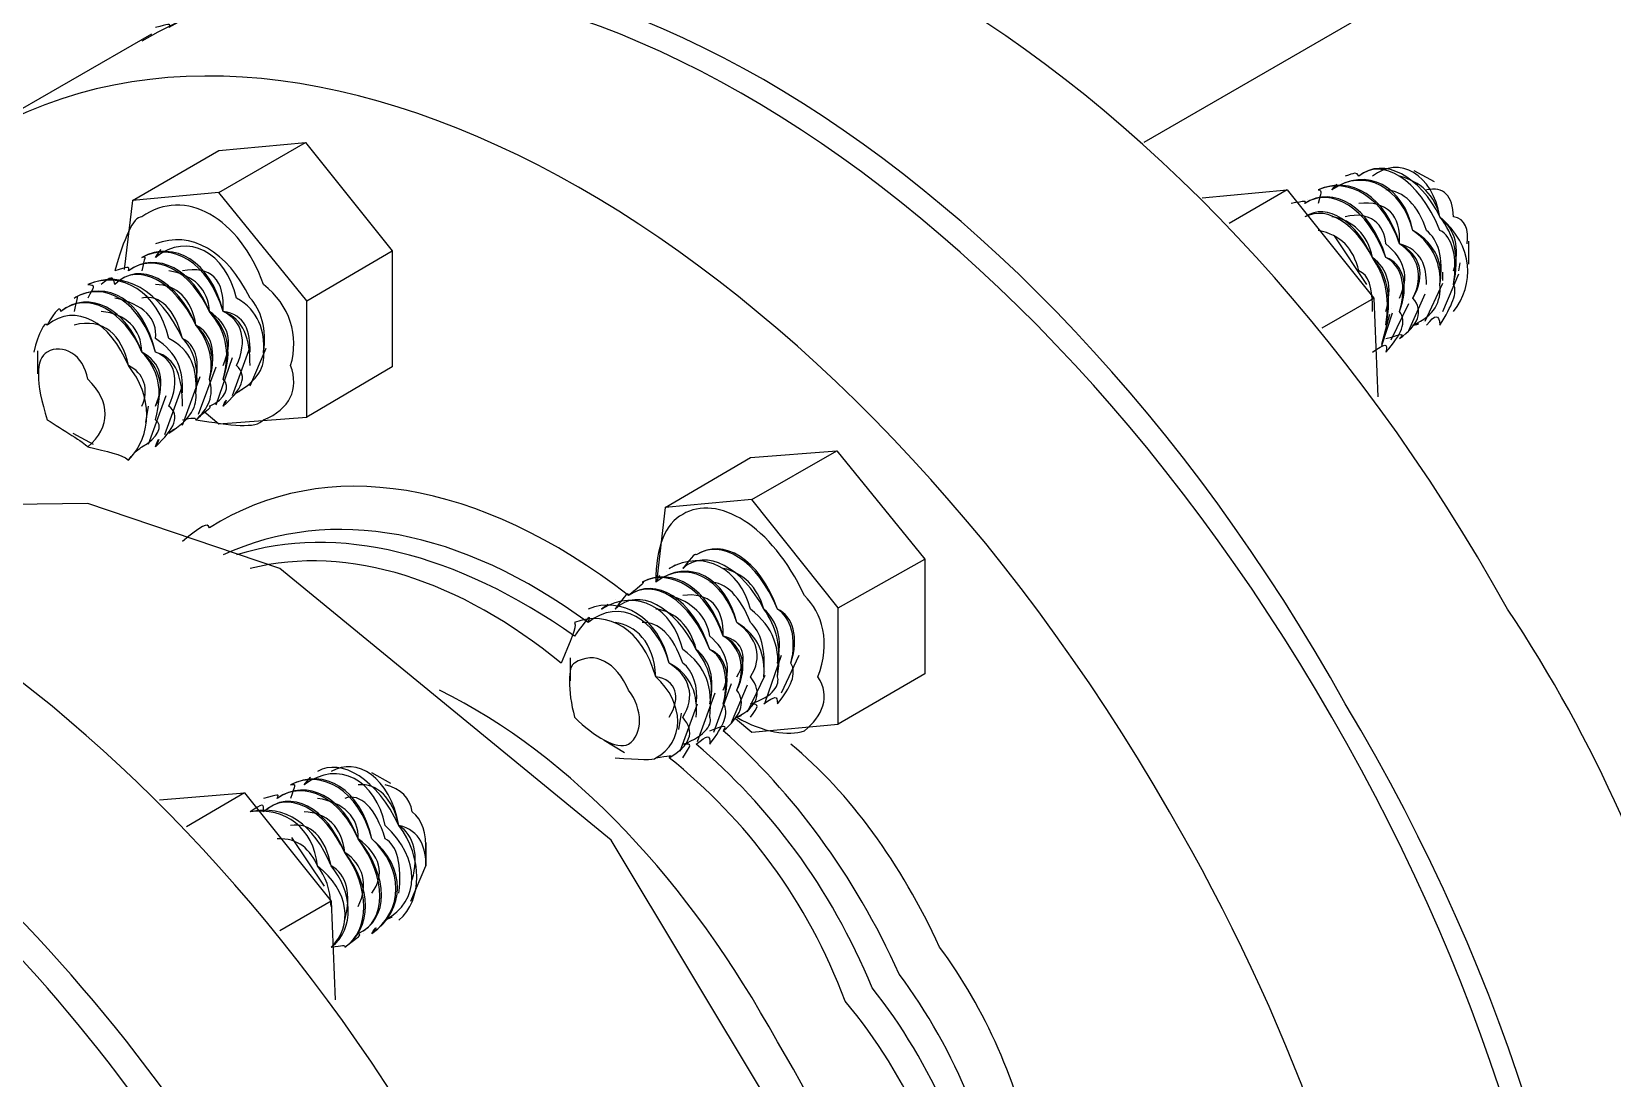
# Model space of a CAD drawing. Header units: inches. Extents: x 0.3 to 33.8, y 15.5 to 37.1.
# Drawn here: x 26.336 to 26.94, y 25.089 to 25.488 of the extents above; entities that cross this region are included whole.
import ezdxf

# ---------------------------------------------------------------- set-up
doc = ezdxf.new("R2010")
doc.units = ezdxf.units.IN
doc.header["$MEASUREMENT"] = 0

# ---------------------------------------------------------------- blocks, each defined once
blk = doc.blocks.new('60298_1')
at = {"transparency": 33554687}
for points in [[(27.61182, 25.93711), (26.76078, 25.44601)], [(26.38174, 25.48732), (26.31977, 25.45168)], [(26.40756, 25.4269), (26.44061, 25.44601)], [(26.40756, 25.44291), (26.44061, 25.44601)], [(26.44061, 25.44601), (26.47366, 25.40469)], [(26.3745, 25.4238), (26.40756, 25.44291)], [(26.84289, 25.43516), (26.84289, 25.43516)], [(26.87181, 25.43103), (26.86406, 25.43516)], [(26.78299, 25.42483), (26.81552, 25.42793)], [(26.81552, 25.42793), (26.79331, 25.41502)], [(26.81552, 25.42793), (26.84857, 25.38662)], [(26.82998, 25.42793), (26.82998, 25.42793)], [(26.83618, 25.43155), (26.83618, 25.43155)], [(26.3745, 25.4238), (26.37141, 25.39746)], [(26.40756, 25.4269), (26.3745, 25.4238)], [(26.44112, 25.38558), (26.40756, 25.4269)], [(26.82327, 25.42432), (26.82327, 25.42432)], [(26.84599, 25.39178), (26.83359, 25.41037)], [(26.38122, 25.40366), (26.38122, 25.40366)], [(26.38793, 25.40727), (26.38793, 25.40727)], [(26.44112, 25.38558), (26.47366, 25.40469)], [(26.47366, 25.40469), (26.47366, 25.36028)], [(26.88472, 25.40831), (26.88472, 25.39953)], [(26.37502, 25.40005), (26.37502, 25.40005)], [(26.8811, 25.39695), (26.88162, 25.40005)], [(26.36211, 25.3923), (26.36211, 25.3923)], [(26.36883, 25.39591), (26.36883, 25.39591)], [(26.86819, 25.37784), (26.87491, 25.3923)], [(26.87491, 25.39333), (26.87491, 25.39643)], [(26.87491, 25.38145), (26.8811, 25.39591)], [(26.35592, 25.38868), (26.35592, 25.38868)], [(26.47366, 25.36028), (26.44112, 25.34118), (26.44112, 25.38558)], [(26.82894, 25.37526), (26.84857, 25.38662)], [(26.84857, 25.38662), (26.85012, 25.34892)], [(26.862, 25.37422), (26.86819, 25.38817)], [(26.862, 25.3861), (26.862, 25.3861)], [(26.86819, 25.38972), (26.86819, 25.38972)], [(26.3492, 25.38507), (26.3492, 25.38507)], [(26.85167, 25.36854), (26.8558, 25.38094)], [(26.85167, 25.36906), (26.85476, 25.38042)], [(26.85528, 25.37061), (26.862, 25.38455)], [(26.85528, 25.38249), (26.85528, 25.38249)], [(26.87387, 25.38094), (26.87387, 25.38094)], [(26.86096, 25.37371), (26.86096, 25.37371)], [(26.86767, 25.37732), (26.86767, 25.37732)], [(26.41272, 25.34944), (26.41943, 25.36803)], [(26.41943, 25.35305), (26.42563, 25.36751)], [(26.85476, 25.37009), (26.85476, 25.37009)], [(26.33836, 25.3577), (26.33836, 25.36648)], [(26.40652, 25.34582), (26.41272, 25.3639)], [(26.39361, 25.33808), (26.40033, 25.35667)], [(26.39981, 25.34221), (26.40652, 25.36028)], [(26.3807, 25.33085), (26.38742, 25.34944)], [(26.3869, 25.33446), (26.39361, 25.35305)], [(26.41272, 25.34944), (26.41272, 25.34944)], [(26.41943, 25.35305), (26.41943, 25.35305)], [(26.37967, 25.33911), (26.3807, 25.3453)], [(26.40652, 25.34582), (26.40652, 25.34582)], [(26.39361, 25.33808), (26.39361, 25.33808)], [(26.39981, 25.34221), (26.39981, 25.34221)], [(26.40188, 25.34324), (26.40756, 25.33859), (26.44112, 25.34118)], [(26.35178, 25.33498), (26.35953, 25.33085)], [(26.3869, 25.33446), (26.3869, 25.33446)], [(26.3807, 25.33085), (26.3807, 25.33085)], [(26.57797, 25.30657), (26.61051, 25.32568)], [(26.61051, 25.32568), (26.64355, 25.32826)], [(26.61102, 25.30967), (26.64355, 25.32826)], [(26.64355, 25.32826), (26.67712, 25.28695)], [(26.68022, 24.86918), (26.64665, 25.03081), (26.55731, 25.17954), (26.43079, 25.28334), (26.35747, 25.30812), (26.28, 25.30709)], [(26.61102, 25.30967), (26.57797, 25.30657)], [(26.64407, 25.26836), (26.61102, 25.30967)], [(26.57797, 25.30657), (26.57487, 25.28024)], [(26.59088, 25.29005), (26.59088, 25.29005)], [(26.58468, 25.28643), (26.58468, 25.28643)], [(26.64407, 25.26836), (26.67712, 25.28695)], [(26.67712, 25.28695), (26.67712, 25.24306)], [(26.57177, 25.27869), (26.57177, 25.27869)], [(26.57849, 25.2823), (26.57849, 25.2823)], [(26.55886, 25.27146), (26.55886, 25.27146)], [(26.56557, 25.27507), (26.56557, 25.27507)], [(26.55267, 25.26784), (26.55267, 25.26784)], [(26.67712, 25.24306), (26.64407, 25.22395), (26.64407, 25.26836)], [(26.54182, 25.24047), (26.54182, 25.24925)], [(26.61619, 25.23221), (26.62238, 25.25029)], [(26.62238, 25.23583), (26.6291, 25.25029)], [(26.60947, 25.22859), (26.61619, 25.24254)], [(26.61619, 25.24409), (26.61619, 25.24409)], [(26.59036, 25.21724), (26.59708, 25.23583)], [(26.59656, 25.22085), (26.60327, 25.23944)], [(26.60327, 25.22447), (26.60947, 25.23893)], [(26.60947, 25.24047), (26.60947, 25.24047)], [(26.62238, 25.23583), (26.62238, 25.23583)], [(26.58365, 25.21362), (26.59036, 25.23169)], [(26.60947, 25.22859), (26.60947, 25.22859)], [(26.61619, 25.23221), (26.61619, 25.23221)], [(26.58314, 25.22188), (26.58417, 25.22808)], [(26.60327, 25.22447), (26.60327, 25.22447)], [(26.60482, 25.22601), (26.61102, 25.22085), (26.64407, 25.22395)], [(26.55473, 25.21775), (26.56248, 25.2131)], [(26.59036, 25.21724), (26.59036, 25.21724)], [(26.59656, 25.22085), (26.59656, 25.22085)], [(26.58365, 25.21362), (26.58365, 25.21362)], [(26.44422, 25.20536), (26.44422, 25.20536)], [(26.47314, 25.20123), (26.46591, 25.20536)], [(26.43803, 25.20174), (26.43803, 25.20174)], [(26.38483, 25.19503), (26.41737, 25.19761)], [(26.41737, 25.19761), (26.39516, 25.1847)], [(26.41737, 25.19761), (26.45042, 25.1563)], [(26.42512, 25.194), (26.42512, 25.194)], [(26.43183, 25.19813), (26.43183, 25.19813)], [(26.44784, 25.16198), (26.43544, 25.18057)], [(26.48657, 25.17851), (26.48657, 25.16973)], [(26.48089, 25.1563), (26.48657, 25.16973)], [(26.45042, 25.1563), (26.43079, 25.14494)], [(26.45042, 25.1563), (26.45197, 25.1186)], [(26.47572, 25.15113), (26.47572, 25.15113)], [(26.46953, 25.14752), (26.46953, 25.14752)], [(26.45662, 25.13977), (26.45662, 25.13977)], [(26.46281, 25.14391), (26.46281, 25.14391)]]:
    blk.add_lwpolyline(points, dxfattribs=at)
for points, knots in [([(26.97199, 25.10776), (26.9568, 25.16319), (26.93333, 25.2173), (26.89969, 25.26784), (26.77933, 25.48405), (26.5776, 25.60052), (26.45042, 25.52605)], [0, 0, 0, 0, 1, 1, 1, 2, 2, 2, 2]), ([(26.83256, 24.70496), (26.83866, 24.71071), (26.84015, 24.71154), (26.83772, 24.71012), (26.96605, 24.78422), (26.96605, 25.01716), (26.83772, 25.23169), (26.7172, 25.44818), (26.51547, 25.56465), (26.38845, 25.4899), (26.38957, 25.49196), (26.38811, 25.49109), (26.38328, 25.4899)], [0, 0, 0, 0, 1, 1, 1, 2, 2, 2, 3, 3, 3, 4, 4, 4, 4]), ([(26.83256, 24.70496), (26.9572, 24.77911), (26.9572, 25.01205), (26.83256, 25.22653), (26.70835, 25.44307), (26.50662, 25.55954), (26.37812, 25.48473)], [0, 0, 0, 0, 1, 1, 1, 2, 2, 2, 2]), ([(26.83772, 24.74627), (26.88902, 24.85989), (26.86177, 25.03387), (26.77059, 25.19038), (26.64622, 25.4072), (26.44449, 25.52367), (26.31615, 25.44859), (26.2837, 25.43084), (26.25668, 25.39491), (26.23869, 25.3453)], [0, 0, 0, 0, 1, 1, 1, 2, 2, 2, 3, 3, 3, 3]), ([(26.87904, 25.39178), (26.88075, 25.40241), (26.87842, 25.41025), (26.87387, 25.41244), (26.86563, 25.4324), (26.85162, 25.44049), (26.84289, 25.43309), (26.84203, 25.43496), (26.84117, 25.43427), (26.83772, 25.43309)], [0, 0, 0, 0, 1, 1, 1, 2, 2, 2, 3, 3, 3, 3]), ([(26.87904, 25.39178), (26.88155, 25.40287), (26.87922, 25.41071), (26.87387, 25.4176), (26.86643, 25.43287), (26.85242, 25.44096), (26.84289, 25.43309)], [0, 0, 0, 0, 1, 1, 1, 2, 2, 2, 2]), ([(26.87904, 25.38145), (26.88708, 25.39171), (26.88682, 25.4065), (26.87387, 25.4176), (26.87107, 25.43378), (26.85839, 25.44141), (26.84805, 25.43309)], [0, 0, 0, 0, 1, 1, 1, 2, 2, 2, 2]), ([(26.86355, 25.38662), (26.86868, 25.39544), (26.86635, 25.40328), (26.85838, 25.40727), (26.85356, 25.42544), (26.83955, 25.43353), (26.8274, 25.42793)], [0, 0, 0, 0, 1, 1, 1, 2, 2, 2, 2]), ([(26.86355, 25.38662), (26.86787, 25.39497), (26.86554, 25.40282), (26.85838, 25.40727), (26.85275, 25.42497), (26.83874, 25.43306), (26.8274, 25.42793), (26.82916, 25.42753), (26.8283, 25.42684), (26.8274, 25.42277)], [0, 0, 0, 0, 1, 1, 1, 2, 2, 2, 3, 3, 3, 3]), ([(26.87387, 25.39178), (26.87512, 25.39915), (26.87279, 25.407), (26.86355, 25.41244), (26.85999, 25.42915), (26.84598, 25.43724), (26.83256, 25.42793)], [0, 0, 0, 0, 1, 1, 1, 2, 2, 2, 2]), ([(26.87387, 25.39178), (26.87431, 25.39869), (26.87198, 25.40653), (26.86355, 25.41244), (26.85919, 25.42869), (26.84518, 25.43678), (26.83256, 25.42793), (26.8356, 25.43124), (26.83474, 25.43055), (26.83256, 25.42793)], [0, 0, 0, 0, 1, 1, 1, 2, 2, 2, 3, 3, 3, 3]), ([(26.87387, 25.39178), (26.87525, 25.40219), (26.87329, 25.4088), (26.86871, 25.41244), (26.86568, 25.42197), (26.85989, 25.42758), (26.85322, 25.42793)], [0, 0, 0, 0, 1, 1, 1, 2, 2, 2, 2]), ([(26.87904, 25.39695), (26.88169, 25.40591), (26.87973, 25.41251), (26.87387, 25.4176), (26.87212, 25.42569), (26.86632, 25.43129), (26.85838, 25.43309)], [0, 0, 0, 0, 1, 1, 1, 2, 2, 2, 2]), ([(26.8842, 25.40727), (26.88503, 25.41251), (26.88365, 25.41716), (26.87904, 25.4176), (26.87872, 25.4257), (26.87538, 25.42923), (26.86871, 25.42793)], [0, 0, 0, 0, 1, 1, 1, 2, 2, 2, 2]), ([(26.43493, 25.3608), (26.43821, 25.37217), (26.43471, 25.38393), (26.4246, 25.39178), (26.41553, 25.41716), (26.39452, 25.4293), (26.37812, 25.4176), (26.37476, 25.41789), (26.37124, 25.40906), (26.36779, 25.39695)], [0, 0, 0, 0, 1, 1, 1, 2, 2, 2, 3, 3, 3, 3]), ([(26.85838, 25.38145), (26.86144, 25.39126), (26.85911, 25.3991), (26.85322, 25.40211), (26.84632, 25.42126), (26.83231, 25.42934), (26.82223, 25.42277), (26.82301, 25.42397), (26.82239, 25.42352), (26.81707, 25.42277)], [0, 0, 0, 0, 1, 1, 1, 2, 2, 2, 3, 3, 3, 3]), ([(26.85838, 25.38145), (26.86224, 25.39172), (26.85991, 25.39957), (26.85322, 25.40211), (26.84712, 25.42172), (26.83311, 25.42981), (26.82223, 25.42277)], [0, 0, 0, 0, 1, 1, 1, 2, 2, 2, 2]), ([(26.86871, 25.39178), (26.86882, 25.39847), (26.86685, 25.40508), (26.85838, 25.40727), (26.85925, 25.41826), (26.85345, 25.42386), (26.84289, 25.42277)], [0, 0, 0, 0, 1, 1, 1, 2, 2, 2, 2]), ([(26.85322, 25.37629), (26.8558, 25.38801), (26.85347, 25.39585), (26.84805, 25.40211), (26.84218, 25.41542), (26.83109, 25.42343), (26.82223, 25.4176)], [0, 0, 0, 0, 1, 1, 1, 2, 2, 2, 2]), ([(26.85322, 25.37629), (26.855, 25.38754), (26.85267, 25.39539), (26.84805, 25.40211), (26.84174, 25.41431), (26.83137, 25.4222), (26.82223, 25.4176)], [0, 0, 0, 0, 1, 1, 1, 2, 2, 2, 2]), ([(26.85322, 25.38145), (26.85594, 25.39104), (26.85398, 25.39765), (26.84805, 25.40211), (26.84637, 25.41083), (26.84058, 25.41643), (26.83256, 25.4176)], [0, 0, 0, 0, 1, 1, 1, 2, 2, 2, 2]), ([(26.85838, 25.38662), (26.86238, 25.39476), (26.86041, 25.40137), (26.85322, 25.40727), (26.85281, 25.41454), (26.84702, 25.42015), (26.83772, 25.4176)], [0, 0, 0, 0, 1, 1, 1, 2, 2, 2, 2]), ([(26.84805, 25.38145), (26.8483, 25.39096), (26.84656, 25.39564), (26.84289, 25.39695), (26.84073, 25.40574), (26.83628, 25.41055), (26.8274, 25.41244)], [0, 0, 0, 0, 1, 1, 1, 2, 2, 2, 2]), ([(26.41427, 25.3608), (26.4187, 25.37029), (26.41637, 25.37813), (26.40911, 25.38145), (26.40358, 25.40029), (26.38957, 25.40838), (26.37812, 25.40211), (26.37998, 25.40284), (26.37913, 25.40215), (26.37812, 25.39695)], [0, 0, 0, 0, 1, 1, 1, 2, 2, 2, 3, 3, 3, 3]), ([(26.41943, 25.3608), (26.41951, 25.37075), (26.41718, 25.3786), (26.40911, 25.38145), (26.40438, 25.40075), (26.39037, 25.40884), (26.37812, 25.40211)], [0, 0, 0, 0, 1, 1, 1, 2, 2, 2, 2]), ([(26.4246, 25.36596), (26.42514, 25.37401), (26.4228, 25.38185), (26.41427, 25.38662), (26.41002, 25.404), (26.39601, 25.41209), (26.38328, 25.40211), (26.38642, 25.40656), (26.38556, 25.40587), (26.38328, 25.40211)], [0, 0, 0, 0, 1, 1, 1, 2, 2, 2, 3, 3, 3, 3]), ([(26.4246, 25.36596), (26.42594, 25.37447), (26.42361, 25.38232), (26.41943, 25.38662), (26.41082, 25.40447), (26.39681, 25.41256), (26.38328, 25.40727)], [0, 0, 0, 0, 1, 1, 1, 2, 2, 2, 2]), ([(26.07344, 23.75993), (26.10415, 23.77134), (26.13181, 23.78229), (26.15607, 23.79608), (26.40619, 23.94071), (26.40619, 24.40658), (26.15607, 24.83406), (25.90849, 25.26862), (25.50503, 25.50156), (25.25235, 25.35563), (25.23065, 25.34314), (25.20734, 25.32467), (25.18522, 25.29883)], [0, 0, 0, 0, 1, 1, 1, 2, 2, 2, 3, 3, 3, 4, 4, 4, 4]), ([(26.40911, 25.35563), (26.41226, 25.36657), (26.40993, 25.37442), (26.40394, 25.38145), (26.39714, 25.39657), (26.38313, 25.40466), (26.37296, 25.39695), (26.37355, 25.39912), (26.37269, 25.39843), (26.36779, 25.39695)], [0, 0, 0, 0, 1, 1, 1, 2, 2, 2, 3, 3, 3, 3]), ([(26.40911, 25.35563), (26.41307, 25.36704), (26.41073, 25.37489), (26.40394, 25.38145), (26.39795, 25.39703), (26.38394, 25.40513), (26.37296, 25.39695)], [0, 0, 0, 0, 1, 1, 1, 2, 2, 2, 2]), ([(26.2955, 23.87871), (26.54779, 24.02246), (26.54779, 24.48834), (26.2955, 24.91669), (26.17944, 25.12634), (26.01736, 25.29743), (25.84622, 25.39178)], [0, 0, 0, 0, 1, 1, 1, 2, 2, 2, 2]), ([(26.39878, 25.35047), (26.40019, 25.35961), (26.39786, 25.36745), (26.39361, 25.37112), (26.38507, 25.3896), (26.37107, 25.39769), (26.35747, 25.39178)], [0, 0, 0, 0, 1, 1, 1, 2, 2, 2, 2]), ([(26.39878, 25.35047), (26.39939, 25.35914), (26.39706, 25.36698), (26.38845, 25.37112), (26.38427, 25.38914), (26.37026, 25.39722), (26.35747, 25.39178), (26.36068, 25.39169), (26.35982, 25.391), (26.35747, 25.38662)], [0, 0, 0, 0, 1, 1, 1, 2, 2, 2, 3, 3, 3, 3]), ([(26.40394, 25.35563), (26.40583, 25.36286), (26.4035, 25.3707), (26.39878, 25.37629), (26.3907, 25.39286), (26.3767, 25.40094), (26.36779, 25.39178), (26.36711, 25.39541), (26.36626, 25.39472), (26.36263, 25.39178)], [0, 0, 0, 0, 1, 1, 1, 2, 2, 2, 3, 3, 3, 3]), ([(26.40394, 25.35563), (26.40663, 25.36332), (26.4043, 25.37117), (26.39878, 25.37629), (26.39151, 25.39332), (26.3775, 25.40141), (26.36779, 25.39178)], [0, 0, 0, 0, 1, 1, 1, 2, 2, 2, 2]), ([(26.40394, 25.35563), (26.40677, 25.36636), (26.4048, 25.37296), (26.39878, 25.37629), (26.3972, 25.38614), (26.3914, 25.39174), (26.38328, 25.39178)], [0, 0, 0, 0, 1, 1, 1, 2, 2, 2, 2]), ([(26.40911, 25.3608), (26.4132, 25.37007), (26.41124, 25.37668), (26.40394, 25.38145), (26.40363, 25.38986), (26.39784, 25.39546), (26.38845, 25.39695)], [0, 0, 0, 0, 1, 1, 1, 2, 2, 2, 2]), ([(26.41943, 25.36596), (26.41964, 25.37379), (26.41768, 25.3804), (26.40911, 25.38145), (26.41007, 25.39357), (26.40428, 25.39918), (26.39361, 25.39695)], [0, 0, 0, 0, 1, 1, 1, 2, 2, 2, 2]), ([(26.86355, 25.37629), (26.86586, 25.37665), (26.86689, 25.37705), (26.86355, 25.37629), (26.87198, 25.37999), (26.87431, 25.38514), (26.87387, 25.39178)], [0, 0, 0, 0, 1, 1, 1, 2, 2, 2, 2]), ([(26.86871, 25.37629), (26.87229, 25.38037), (26.87332, 25.38076), (26.87387, 25.37629), (26.87842, 25.3837), (26.88075, 25.38885), (26.87904, 25.39178)], [0, 0, 0, 0, 1, 1, 1, 2, 2, 2, 2]), ([(26.38845, 25.3453), (26.39295, 25.35542), (26.39062, 25.36327), (26.38328, 25.36596), (26.37783, 25.38543), (26.36382, 25.39351), (26.3523, 25.38662), (26.35424, 25.38798), (26.35338, 25.38729), (26.3523, 25.38145)], [0, 0, 0, 0, 1, 1, 1, 2, 2, 2, 3, 3, 3, 3]), ([(26.39361, 25.3453), (26.39376, 25.35589), (26.39143, 25.36374), (26.38328, 25.36596), (26.37864, 25.38589), (26.36463, 25.39398), (26.3523, 25.38662)], [0, 0, 0, 0, 1, 1, 1, 2, 2, 2, 2]), ([(26.39361, 25.35047), (26.3939, 25.35892), (26.39193, 25.36553), (26.38328, 25.37112), (26.38433, 25.37871), (26.37853, 25.38431), (26.36779, 25.38662)], [0, 0, 0, 0, 1, 1, 1, 2, 2, 2, 2]), ([(26.39878, 25.35563), (26.40033, 25.36264), (26.39837, 25.36925), (26.39361, 25.37112), (26.39076, 25.38243), (26.38497, 25.38803), (26.37812, 25.38662)], [0, 0, 0, 0, 1, 1, 1, 2, 2, 2, 2]), ([(26.85322, 25.37112), (26.85942, 25.37293), (26.86045, 25.37333), (26.85838, 25.37112), (26.86554, 25.37627), (26.86787, 25.38142), (26.86355, 25.38662)], [0, 0, 0, 0, 1, 1, 1, 2, 2, 2, 2]), ([(26.35747, 25.32981), (26.36505, 25.32776), (26.37034, 25.32724), (26.37296, 25.32465), (26.38233, 25.33417), (26.38233, 25.34935), (26.37296, 25.3608), (26.36612, 25.37743), (26.35298, 25.38502), (26.34197, 25.37629), (26.34097, 25.37809), (26.33879, 25.37325), (26.33681, 25.36596)], [0, 0, 0, 0, 1, 1, 1, 2, 2, 2, 3, 3, 3, 4, 4, 4, 4]), ([(26.38328, 25.34014), (26.38652, 25.35171), (26.38419, 25.35955), (26.37812, 25.36596), (26.3714, 25.38171), (26.35739, 25.38979), (26.34714, 25.38145), (26.34689, 25.38373), (26.34537, 25.3821), (26.34197, 25.37629)], [0, 0, 0, 0, 1, 1, 1, 2, 2, 2, 3, 3, 3, 3]), ([(26.38328, 25.3453), (26.38732, 25.35217), (26.38499, 25.36002), (26.37812, 25.36596), (26.3722, 25.38217), (26.35819, 25.39026), (26.34714, 25.38145)], [0, 0, 0, 0, 1, 1, 1, 2, 2, 2, 2]), ([(26.38328, 25.3453), (26.38746, 25.35521), (26.38549, 25.36182), (26.37812, 25.36596), (26.37789, 25.37499), (26.3721, 25.3806), (26.36263, 25.38145)], [0, 0, 0, 0, 1, 1, 1, 2, 2, 2, 2]), ([(26.84805, 25.36596), (26.85302, 25.36923), (26.85403, 25.36962), (26.85322, 25.36596), (26.85911, 25.37256), (26.86144, 25.37771), (26.85838, 25.38145)], [0, 0, 0, 0, 1, 1, 1, 2, 2, 2, 2]), ([(26.37812, 25.3453), (26.38102, 25.35149), (26.37906, 25.3581), (26.37296, 25.3608), (26.37059, 25.37276), (26.36325, 25.37903), (26.3523, 25.37629)], [0, 0, 0, 0, 1, 1, 1, 2, 2, 2, 2]), ([(26.35747, 25.32981), (26.35608, 25.33146), (26.34777, 25.33626), (26.34197, 25.34014), (26.3375, 25.35403), (26.3375, 25.36363), (26.34197, 25.36596), (26.34777, 25.36955), (26.35608, 25.36475), (26.35747, 25.35563), (26.36634, 25.34698), (26.36634, 25.33739), (26.35747, 25.32981)], [0, 0, 0, 0, 1, 1, 1, 2, 2, 2, 3, 3, 3, 4, 4, 4, 4]), ([(26.41427, 25.35047), (26.41668, 25.35197), (26.41771, 25.35236), (26.41427, 25.35047), (26.4228, 25.3553), (26.42514, 25.36045), (26.4246, 25.36596)], [0, 0, 0, 0, 1, 1, 1, 2, 2, 2, 2]), ([(26.39361, 25.34014), (26.39738, 25.34082), (26.3984, 25.34122), (26.39878, 25.34014), (26.4035, 25.34415), (26.40583, 25.34931), (26.40394, 25.35563)], [0, 0, 0, 0, 1, 1, 1, 2, 2, 2, 2]), ([(26.39878, 25.34014), (26.41228, 25.33796), (26.42169, 25.33659), (26.4246, 25.34014), (26.43471, 25.34411), (26.43821, 25.35184), (26.43493, 25.3608)], [0, 0, 0, 0, 1, 1, 1, 2, 2, 2, 2]), ([(26.39878, 25.34014), (26.40381, 25.34453), (26.40484, 25.34493), (26.40394, 25.3453), (26.40993, 25.34787), (26.41226, 25.35302), (26.40911, 25.35563)], [0, 0, 0, 0, 1, 1, 1, 2, 2, 2, 2]), ([(26.40911, 25.3453), (26.41025, 25.34825), (26.41128, 25.34865), (26.40911, 25.3453), (26.41637, 25.35158), (26.4187, 25.35674), (26.41427, 25.3608)], [0, 0, 0, 0, 1, 1, 1, 2, 2, 2, 2]), ([(26.38845, 25.33498), (26.39094, 25.3371), (26.39197, 25.3375), (26.38845, 25.33498), (26.39706, 25.34043), (26.39939, 25.34559), (26.39878, 25.35047)], [0, 0, 0, 0, 1, 1, 1, 2, 2, 2, 2]), ([(26.38328, 25.32981), (26.3845, 25.33339), (26.38553, 25.33378), (26.38328, 25.32981), (26.39062, 25.33672), (26.39295, 25.34187), (26.38845, 25.3453)], [0, 0, 0, 0, 1, 1, 1, 2, 2, 2, 2]), ([(26.37296, 25.32465), (26.37601, 25.32905), (26.37818, 25.32954), (26.37812, 25.32981), (26.38419, 25.333), (26.38652, 25.33816), (26.38328, 25.34014)], [0, 0, 0, 0, 1, 1, 1, 2, 2, 2, 2]), ([(26.57436, 24.59651), (26.62387, 24.7068), (26.59661, 24.88078), (26.50206, 25.03546), (26.39812, 25.22458), (26.2299, 25.34096), (26.09926, 25.31432)], [0, 0, 0, 0, 1, 1, 1, 2, 2, 2, 2]), ([(26.56403, 25.27301), (26.50704, 25.31712), (26.44819, 25.32709), (26.40394, 25.29883), (26.40338, 25.30121), (26.40072, 25.2995), (26.39361, 25.29366)], [0, 0, 0, 0, 1, 1, 1, 2, 2, 2, 2]), ([(26.63632, 25.24202), (26.64142, 25.25485), (26.63792, 25.26661), (26.63116, 25.27301), (26.61874, 25.29984), (26.59772, 25.31197), (26.58468, 25.30399), (26.57797, 25.30057), (26.57445, 25.29174), (26.57436, 25.27817)], [0, 0, 0, 0, 1, 1, 1, 2, 2, 2, 3, 3, 3, 3]), ([(26.626, 25.24719), (26.62835, 25.25668), (26.62602, 25.26452), (26.62083, 25.26784), (26.61322, 25.28668), (26.59921, 25.29477), (26.58985, 25.2885), (26.58963, 25.28923), (26.58877, 25.28854), (26.58468, 25.28334)], [0, 0, 0, 0, 1, 1, 1, 2, 2, 2, 3, 3, 3, 3]), ([(26.626, 25.24719), (26.62915, 25.25715), (26.62682, 25.26499), (26.62083, 25.26784), (26.61403, 25.28714), (26.60002, 25.29523), (26.58985, 25.2885)], [0, 0, 0, 0, 1, 1, 1, 2, 2, 2, 2]), ([(26.62083, 25.24202), (26.62191, 25.25297), (26.61958, 25.26081), (26.61051, 25.26784), (26.60679, 25.28296), (26.59278, 25.29105), (26.57952, 25.28334), (26.58319, 25.28552), (26.58234, 25.28482), (26.57952, 25.28334)], [0, 0, 0, 0, 1, 1, 1, 2, 2, 2, 3, 3, 3, 3]), ([(26.62083, 25.24202), (26.62271, 25.25343), (26.62038, 25.26128), (26.61567, 25.26784), (26.60759, 25.28343), (26.59358, 25.29152), (26.58468, 25.28334)], [0, 0, 0, 0, 1, 1, 1, 2, 2, 2, 2]), ([(26.62083, 25.24719), (26.62285, 25.25647), (26.62089, 25.26307), (26.61567, 25.26784), (26.61328, 25.27625), (26.60749, 25.28186), (26.60017, 25.28334)], [0, 0, 0, 0, 1, 1, 1, 2, 2, 2, 2]), ([(26.60534, 25.23686), (26.60904, 25.24554), (26.60671, 25.25338), (26.60017, 25.25752), (26.59392, 25.27553), (26.57991, 25.28362), (26.56919, 25.27817), (26.57032, 25.27809), (26.56946, 25.27739), (26.56403, 25.27301)], [0, 0, 0, 0, 1, 1, 1, 2, 2, 2, 3, 3, 3, 3]), ([(26.60534, 25.23686), (26.60984, 25.246), (26.60751, 25.25384), (26.60017, 25.25752), (26.59472, 25.276), (26.58071, 25.28408), (26.56919, 25.27817)], [0, 0, 0, 0, 1, 1, 1, 2, 2, 2, 2]), ([(26.61051, 25.24202), (26.61547, 25.24925), (26.61314, 25.25709), (26.60534, 25.26268), (26.60035, 25.27925), (26.58634, 25.28734), (26.57436, 25.27817), (26.57676, 25.2818), (26.5759, 25.28111), (26.57436, 25.27817)], [0, 0, 0, 0, 1, 1, 1, 2, 2, 2, 3, 3, 3, 3]), ([(26.61567, 25.24202), (26.61628, 25.24972), (26.61395, 25.25756), (26.60534, 25.26268), (26.60116, 25.27971), (26.58714, 25.2878), (26.57436, 25.27817)], [0, 0, 0, 0, 1, 1, 1, 2, 2, 2, 2]), ([(26.61567, 25.24202), (26.61642, 25.25275), (26.61445, 25.25935), (26.61051, 25.26268), (26.60685, 25.27253), (26.60105, 25.27814), (26.59501, 25.27817)], [0, 0, 0, 0, 1, 1, 1, 2, 2, 2, 2]), ([(26.59501, 25.22653), (26.59616, 25.23811), (26.59383, 25.24595), (26.58468, 25.25235), (26.58104, 25.2681), (26.56703, 25.27619), (26.5537, 25.26784), (26.55745, 25.27065), (26.55659, 25.26996), (26.5537, 25.26784)], [0, 0, 0, 0, 1, 1, 1, 2, 2, 2, 3, 3, 3, 3]), ([(26.60017, 25.23169), (26.6026, 25.24182), (26.60027, 25.24966), (26.59501, 25.25235), (26.58748, 25.27182), (26.57347, 25.2799), (26.56403, 25.27301), (26.56388, 25.27437), (26.56303, 25.27368), (26.55886, 25.26784)], [0, 0, 0, 0, 1, 1, 1, 2, 2, 2, 3, 3, 3, 3]), ([(26.59501, 25.23169), (26.59697, 25.23857), (26.59464, 25.24641), (26.58985, 25.25235), (26.58185, 25.26856), (26.56784, 25.27665), (26.55886, 25.26784)], [0, 0, 0, 0, 1, 1, 1, 2, 2, 2, 2]), ([(26.60017, 25.23169), (26.60341, 25.24228), (26.60107, 25.25013), (26.59501, 25.25235), (26.58828, 25.27228), (26.57427, 25.28037), (26.56403, 25.27301)], [0, 0, 0, 0, 1, 1, 1, 2, 2, 2, 2]), ([(26.60017, 25.23686), (26.60354, 25.24532), (26.60158, 25.25192), (26.59501, 25.25752), (26.59397, 25.2651), (26.58818, 25.2707), (26.57952, 25.27301)], [0, 0, 0, 0, 1, 1, 1, 2, 2, 2, 2]), ([(26.60534, 25.24202), (26.60997, 25.24903), (26.60801, 25.25564), (26.60017, 25.25752), (26.60041, 25.26882), (26.59461, 25.27442), (26.58468, 25.27301)], [0, 0, 0, 0, 1, 1, 1, 2, 2, 2, 2]), ([(26.52788, 24.62233), (26.55087, 24.73105), (26.51805, 24.87337), (26.44009, 24.99931), (26.36868, 25.1321), (26.26183, 25.23168), (26.15607, 25.26784)], [0, 0, 0, 0, 1, 1, 1, 2, 2, 2, 2]), ([(26.58468, 25.22653), (26.58972, 25.23439), (26.5874, 25.24223), (26.57952, 25.24719), (26.57461, 25.26438), (26.56059, 25.27247), (26.54854, 25.26268), (26.5501, 25.26641), (26.54859, 25.26477), (26.54337, 25.25752)], [0, 0, 0, 0, 1, 1, 1, 2, 2, 2, 3, 3, 3, 3]), ([(26.58985, 25.22653), (26.59053, 25.23485), (26.5882, 25.2427), (26.57952, 25.24719), (26.57541, 25.26485), (26.5614, 25.27294), (26.54854, 25.26784)], [0, 0, 0, 0, 1, 1, 1, 2, 2, 2, 2]), ([(26.59501, 25.23169), (26.5971, 25.2416), (26.59514, 25.24821), (26.58985, 25.25235), (26.58753, 25.26139), (26.58174, 25.26699), (26.57436, 25.26784)], [0, 0, 0, 0, 1, 1, 1, 2, 2, 2, 2]), ([(26.55886, 25.21104), (26.56826, 25.21044), (26.57354, 25.20992), (26.57436, 25.21104), (26.58555, 25.21684), (26.58555, 25.23202), (26.57436, 25.24202), (26.56933, 25.26011), (26.55618, 25.26769), (26.54337, 25.26268), (26.54418, 25.26077), (26.542, 25.25593), (26.53821, 25.24719)], [0, 0, 0, 0, 1, 1, 1, 2, 2, 2, 3, 3, 3, 4, 4, 4, 4]), ([(26.57952, 25.22653), (26.58423, 25.23417), (26.58227, 25.24078), (26.57436, 25.24202), (26.5738, 25.25544), (26.56646, 25.2617), (26.55886, 25.26268)], [0, 0, 0, 0, 1, 1, 1, 2, 2, 2, 2]), ([(26.58985, 25.23169), (26.59067, 25.23789), (26.5887, 25.24449), (26.58468, 25.24719), (26.5811, 25.25767), (26.57531, 25.26327), (26.56919, 25.26268)], [0, 0, 0, 0, 1, 1, 1, 2, 2, 2, 2]), ([(26.52271, 24.64299), (26.53666, 24.74867), (26.50305, 24.87893), (26.42976, 24.99415), (26.36598, 25.11633), (26.26998, 25.21056), (26.17156, 25.25235)], [0, 0, 0, 0, 1, 1, 1, 2, 2, 2, 2]), ([(26.56403, 25.2162), (26.55929, 25.21414), (26.55097, 25.21894), (26.54337, 25.22653), (26.54071, 25.23671), (26.54071, 25.24631), (26.54337, 25.24719), (26.55097, 25.25223), (26.55929, 25.24743), (26.56403, 25.23686), (26.56955, 25.22966), (26.56955, 25.22006), (26.56403, 25.2162)], [0, 0, 0, 0, 1, 1, 1, 2, 2, 2, 3, 3, 3, 4, 4, 4, 4]), ([(26.61567, 25.23169), (26.61989, 25.23464), (26.62092, 25.23504), (26.62083, 25.23169), (26.62602, 25.23798), (26.62835, 25.24313), (26.626, 25.24719)], [0, 0, 0, 0, 1, 1, 1, 2, 2, 2, 2]), ([(26.60534, 25.22653), (26.60702, 25.22721), (26.60805, 25.22761), (26.60534, 25.22653), (26.61314, 25.23055), (26.61547, 25.2357), (26.61051, 25.24202)], [0, 0, 0, 0, 1, 1, 1, 2, 2, 2, 2]), ([(26.60534, 25.22653), (26.6155, 25.22064), (26.6249, 25.21927), (26.63116, 25.22137), (26.63792, 25.22679), (26.64142, 25.23452), (26.63632, 25.24202)], [0, 0, 0, 0, 1, 1, 1, 2, 2, 2, 2]), ([(26.61051, 25.22653), (26.61346, 25.23092), (26.61448, 25.23132), (26.61051, 25.23169), (26.61958, 25.23426), (26.62191, 25.23941), (26.62083, 25.24202)], [0, 0, 0, 0, 1, 1, 1, 2, 2, 2, 2]), ([(26.67247, 24.92702), (26.67412, 24.98392), (26.65449, 25.04718), (26.62083, 25.10259), (26.58742, 25.16336), (26.54245, 25.21199), (26.49173, 25.23686)], [0, 0, 0, 0, 1, 1, 1, 2, 2, 2, 2]), ([(26.59501, 25.22137), (26.60058, 25.22349), (26.60161, 25.22389), (26.60017, 25.22137), (26.60671, 25.22683), (26.60904, 25.23198), (26.60534, 25.23686)], [0, 0, 0, 0, 1, 1, 1, 2, 2, 2, 2]), ([(26.58985, 25.2162), (26.59414, 25.21978), (26.59517, 25.22017), (26.59501, 25.2162), (26.60027, 25.22311), (26.6026, 25.22827), (26.60017, 25.23169)], [0, 0, 0, 0, 1, 1, 1, 2, 2, 2, 2]), ([(26.57436, 25.21104), (26.57921, 25.21172), (26.58139, 25.21222), (26.57952, 25.21104), (26.5874, 25.21568), (26.58972, 25.22083), (26.58468, 25.22653)], [0, 0, 0, 0, 1, 1, 1, 2, 2, 2, 2]), ([(26.58468, 25.21104), (26.58771, 25.21606), (26.58874, 25.21646), (26.58468, 25.2162), (26.59383, 25.2194), (26.59616, 25.22455), (26.59501, 25.22653)], [0, 0, 0, 0, 1, 1, 1, 2, 2, 2, 2]), ([(26.70862, 25.02513), (26.70389, 25.06384), (26.68894, 25.09959), (26.66731, 25.12841), (26.65003, 25.16699), (26.62654, 25.19781), (26.60017, 25.22137)], [0, 0, 0, 0, 1, 1, 1, 2, 2, 2, 2]), ([(26.69313, 25.0148), (26.6861, 25.05373), (26.67117, 25.08941), (26.64665, 25.11809), (26.63233, 25.15668), (26.6089, 25.18745), (26.57952, 25.21104)], [0, 0, 0, 0, 1, 1, 1, 2, 2, 2, 2]), ([(26.70346, 25.01997), (26.69495, 25.05874), (26.68001, 25.09447), (26.65698, 25.12325), (26.64113, 25.16181), (26.61766, 25.19261), (26.58985, 25.2162)], [0, 0, 0, 0, 1, 1, 1, 2, 2, 2, 2]), ([(26.71895, 25.05612), (26.71297, 25.08685), (26.70014, 25.11509), (26.6828, 25.13874), (26.66797, 25.17082), (26.64849, 25.19767), (26.626, 25.2162)], [0, 0, 0, 0, 1, 1, 1, 2, 2, 2, 2]), ([(26.47107, 25.14907), (26.47404, 25.15043), (26.47506, 25.15083), (26.47107, 25.14907), (26.48465, 25.15636), (26.48465, 25.17254), (26.47107, 25.18522), (26.46737, 25.20247), (26.45336, 25.21056), (26.44009, 25.20071), (26.44377, 25.20502), (26.44292, 25.20433), (26.44009, 25.20071)], [0, 0, 0, 0, 1, 1, 1, 2, 2, 2, 3, 3, 3, 4, 4, 4, 4]), ([(26.47624, 25.14907), (26.48545, 25.15683), (26.48545, 25.173), (26.47624, 25.18522), (26.46817, 25.20293), (26.45417, 25.21102), (26.44525, 25.20587)], [0, 0, 0, 0, 1, 1, 1, 2, 2, 2, 2]), ([(26.48657, 25.16973), (26.48677, 25.1761), (26.48458, 25.18346), (26.47624, 25.18522), (26.47281, 25.20385), (26.46013, 25.21147), (26.45042, 25.20587)], [0, 0, 0, 0, 1, 1, 1, 2, 2, 2, 2]), ([(26.45558, 25.13874), (26.46116, 25.143), (26.46219, 25.1434), (26.46075, 25.14391), (26.47177, 25.14893), (26.47177, 25.16511), (26.46075, 25.18005), (26.45449, 25.19504), (26.44048, 25.20312), (26.42976, 25.19555), (26.4309, 25.19759), (26.43004, 25.1969), (26.4246, 25.19555)], [0, 0, 0, 0, 1, 1, 1, 2, 2, 2, 3, 3, 3, 4, 4, 4, 4]), ([(26.46075, 25.14391), (26.47258, 25.1494), (26.47258, 25.16557), (26.46075, 25.18005), (26.4553, 25.1955), (26.44129, 25.20359), (26.42976, 25.19555)], [0, 0, 0, 0, 1, 1, 1, 2, 2, 2, 2]), ([(26.46591, 25.14391), (26.4676, 25.14671), (26.46862, 25.14711), (26.46591, 25.14391), (26.47821, 25.15264), (26.47821, 25.16882), (26.46591, 25.18005), (26.46093, 25.19875), (26.44692, 25.20684), (26.43493, 25.20071), (26.43734, 25.2013), (26.43648, 25.20061), (26.43493, 25.19555)], [0, 0, 0, 0, 1, 1, 1, 2, 2, 2, 3, 3, 3, 4, 4, 4, 4]), ([(26.46591, 25.14391), (26.47902, 25.15311), (26.47902, 25.16928), (26.46591, 25.18005), (26.46174, 25.19922), (26.44773, 25.20731), (26.43493, 25.20071)], [0, 0, 0, 0, 1, 1, 1, 2, 2, 2, 2]), ([(26.4814, 25.16456), (26.48404, 25.1737), (26.48208, 25.18152), (26.47624, 25.18522), (26.47386, 25.19575), (26.46807, 25.20136), (26.46075, 25.20071)], [0, 0, 0, 0, 1, 1, 1, 2, 2, 2, 2]), ([(26.48657, 25.17489), (26.48677, 25.18257), (26.48539, 25.18723), (26.4814, 25.19038), (26.48046, 25.19576), (26.47712, 25.19929), (26.47107, 25.20071)], [0, 0, 0, 0, 1, 1, 1, 2, 2, 2, 2]), ([(26.45042, 25.13874), (26.45476, 25.1393), (26.45577, 25.13969), (26.45558, 25.13874), (26.46534, 25.14521), (26.46534, 25.16139), (26.45558, 25.17489), (26.44806, 25.19132), (26.43405, 25.19941), (26.4246, 25.19038), (26.42475, 25.19404), (26.42413, 25.19359), (26.41943, 25.19038)], [0, 0, 0, 0, 1, 1, 1, 2, 2, 2, 3, 3, 3, 4, 4, 4, 4]), ([(26.45558, 25.13874), (26.46615, 25.14568), (26.46615, 25.16185), (26.45558, 25.17489), (26.44886, 25.19179), (26.43485, 25.19987), (26.4246, 25.19038)], [0, 0, 0, 0, 1, 1, 1, 2, 2, 2, 2]), ([(26.46591, 25.1594), (26.47116, 25.16626), (26.46921, 25.17408), (26.46075, 25.18005), (26.46099, 25.18832), (26.45519, 25.19393), (26.44525, 25.19555)], [0, 0, 0, 0, 1, 1, 1, 2, 2, 2, 2]), ([(26.47624, 25.1594), (26.4776, 25.16998), (26.47564, 25.1778), (26.47107, 25.18005), (26.46742, 25.19204), (26.46163, 25.19764), (26.45558, 25.19555)], [0, 0, 0, 0, 1, 1, 1, 2, 2, 2, 2]), ([(26.45042, 25.13874), (26.45969, 25.14577), (26.4586, 25.16006), (26.45042, 25.16973), (26.44392, 25.18549), (26.43283, 25.1935), (26.41943, 25.19038)], [0, 0, 0, 0, 1, 1, 1, 2, 2, 2, 2]), ([(26.45042, 25.13874), (26.4588, 25.14667), (26.4574, 25.16026), (26.44525, 25.16973), (26.44348, 25.18438), (26.43312, 25.19226), (26.41943, 25.19038)], [0, 0, 0, 0, 1, 1, 1, 2, 2, 2, 2]), ([(26.46075, 25.15423), (26.46473, 25.16255), (26.46277, 25.17037), (26.45558, 25.17489), (26.45455, 25.1846), (26.44876, 25.19021), (26.44009, 25.19038)], [0, 0, 0, 0, 1, 1, 1, 2, 2, 2, 2]), ([(26.45558, 25.14907), (26.45829, 25.15883), (26.45633, 25.16665), (26.45042, 25.16973), (26.44811, 25.18089), (26.44232, 25.1865), (26.43493, 25.18522)], [0, 0, 0, 0, 1, 1, 1, 2, 2, 2, 2]), ([(26.45042, 25.15423), (26.45004, 25.16102), (26.4483, 25.1657), (26.44525, 25.16973), (26.44247, 25.1758), (26.43802, 25.18062), (26.42976, 25.18005)], [0, 0, 0, 0, 1, 1, 1, 2, 2, 2, 2])]:
    blk.add_open_spline(points, degree=3, knots=knots, dxfattribs=at)
for points in [[(26.54854, 25.26268), (26.49988, 25.29829), (26.45085, 25.30767), (26.40911, 25.2885)], [(26.54337, 25.25752), (26.49819, 25.28925), (26.45269, 25.3007), (26.41427, 25.2885)], [(26.53821, 25.24719), (26.49989, 25.27872), (26.45725, 25.29277), (26.41943, 25.28334)], [(26.89969, 24.74627), (26.99487, 24.80087), (27.02213, 24.94337), (26.97199, 25.10776)]]:
    blk.add_open_spline(points, degree=3, dxfattribs=at)

msp = doc.modelspace()

# ---------------------------------------------------------------- block references
msp.add_blockref('60298_1', (0, 0))

doc.saveas('drawing.dxf')
